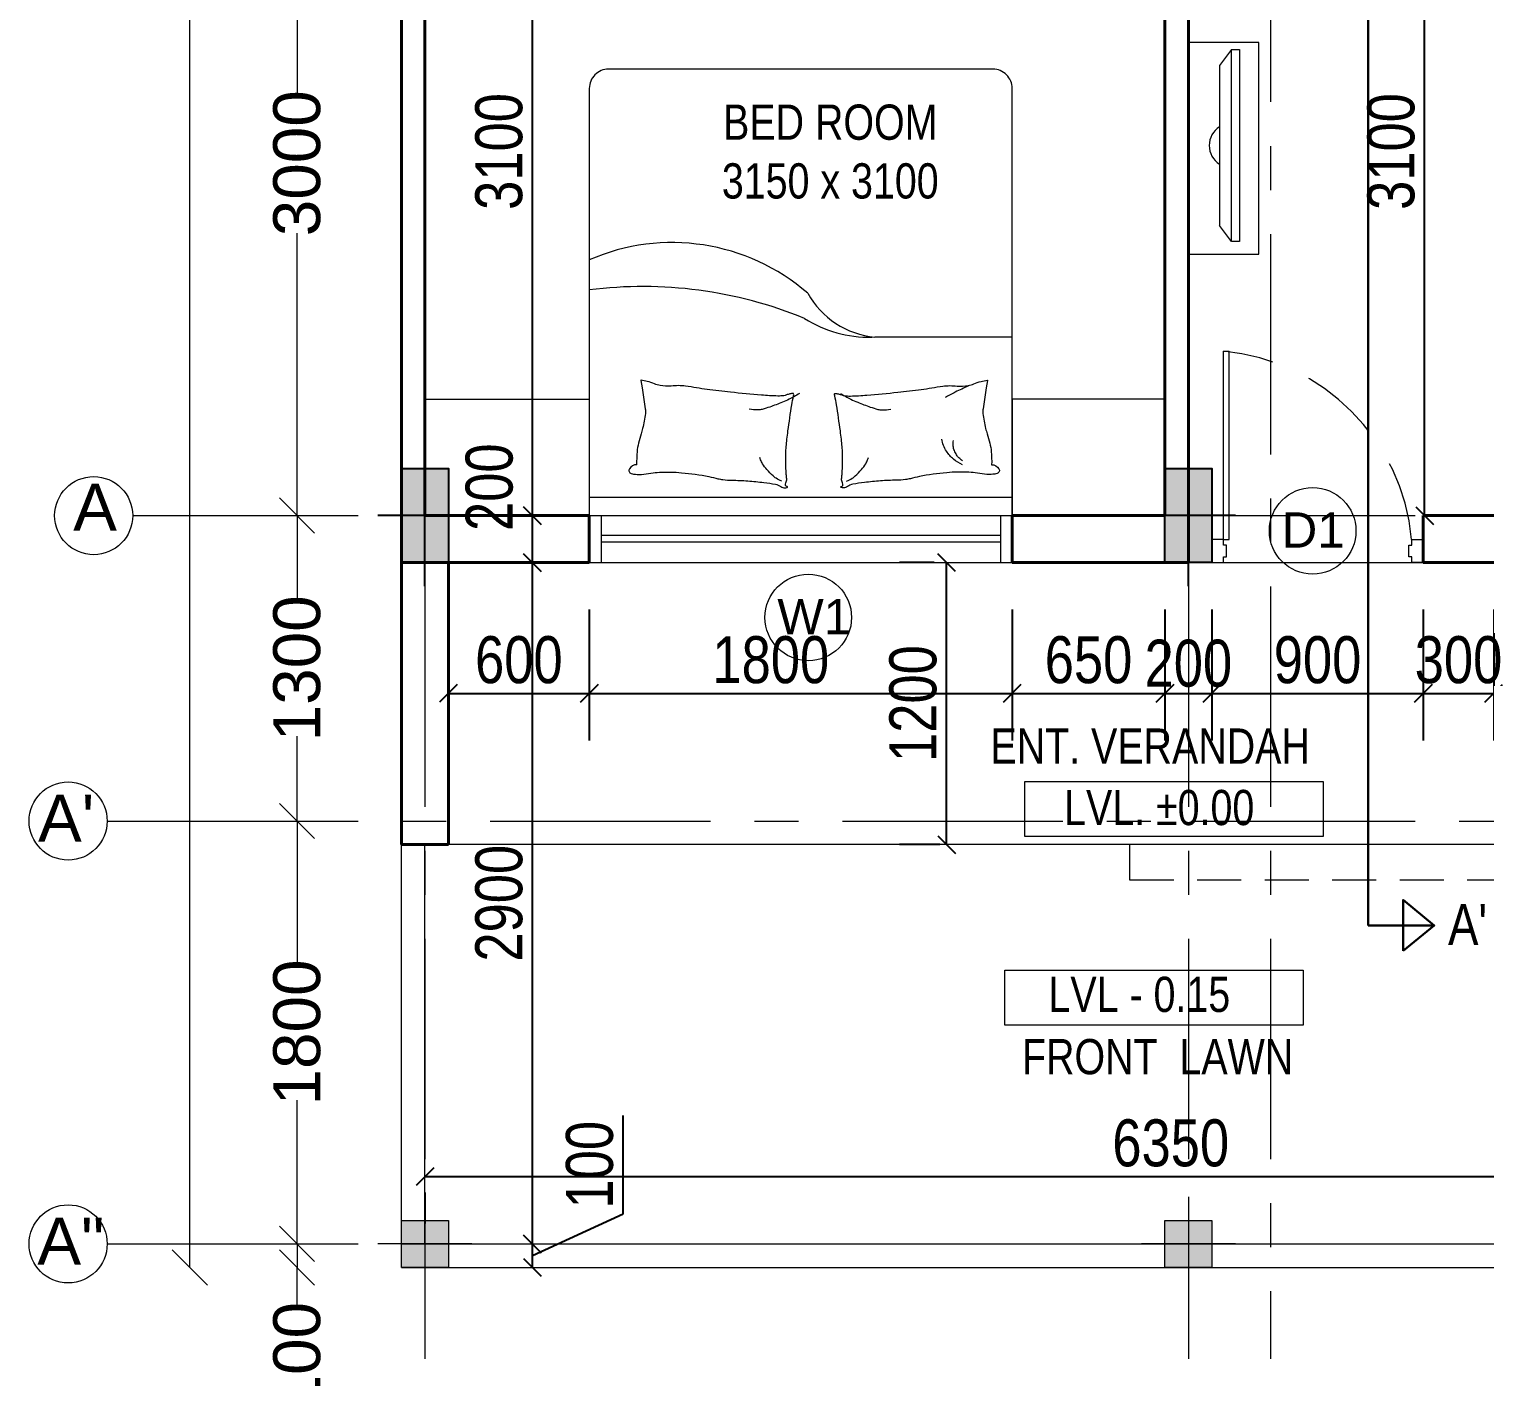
# Model space of a CAD drawing. Header units: metres. Extents: x 1689 to 2066, y 219 to 408.
# Drawn here: x 1901.07 to 1907.27, y 331.03 to 336.77 of the extents above; entities that cross this region are included whole.
import ezdxf
from ezdxf.enums import TextEntityAlignment as Align

# ---------------------------------------------------------------- set-up
doc = ezdxf.new("R2010")
doc.units = ezdxf.units.M
doc.header["$LTSCALE"] = 1.5
for name, pattern in [('00_toilet$0$8th floor plan$0$HIDDEN', [0.375, 0.25, -0.125]), ('CENTER', [2, 1.25, -0.25, 0.25, -0.25]), ('DASHED2', [0.375, 0.25, -0.125]), ('HIDDEN', [0.375, 0.25, -0.125])]:
    doc.linetypes.add(name, pattern=pattern)
for name, color, linetype, lineweight in [('A- DOOR WINDOW TAGS', 7, 'Continuous', 5), ('A-DOOR', 13, 'Continuous', 13), ('A-ELE 02', 252, 'Continuous', 9), ('A-FURNITURE', 252, 'Continuous', 5), ('A-GRID', 252, 'CENTER', 5), ('A-STAIR', 161, 'Continuous', 13), ('A-SYMBOL', 252, 'Continuous', 5), ('A-WALL', 1, 'Continuous', 40), ('A-WINDOW', 143, 'Continuous', 13), ('A-Working Dimension', 42, 'Continuous', 5), ('COLUMN - STR', 6, 'Continuous', 15), ('GRID - BEAM - STR', 250, 'CENTER', 18)]:
    doc.layers.add(name, color=color, linetype=linetype, lineweight=lineweight)
for name, color, linetype in [('A-COLUMN', 7, 'Continuous'), ('A-Text', 7, 'Continuous'), ('COLUMN', 70, 'Continuous')]:
    doc.layers.add(name, color=color, linetype=linetype)
doc.styles.add('DIM', font='arial.ttf', dxfattribs={"width": 0.8, "height": 0.2})
doc.styles.add('PRADEEP - STR', font='swissel.ttf')
doc.styles.add('Roman', font='romans.shx', dxfattribs={"bigfont": 'bigfont.shx'})
doc.styles.get("Standard").update_dxf_attribs({"font": 'arial.ttf', "height": 0.2})
doc.dimstyles.new('W-DIM', dxfattribs={"dimtxt": 0.125, "dimasz": 0.075, "dimexe": 0.2, "dimexo": 0.2, "dimgap": 0.04, "dimtad": 1, "dimdec": 0, "dimlfac": 1000, "dimzin": 0, "dimdsep": 46, "dimtxsty": 'DIM', "dimblk": 'OBLIQUE', "dimcen": 0.09, "dimclrt": 7, "dimadec": 0, "dimazin": 0, "dimtfac": 1, "dimtdec": 0, "dimtofl": 0, "dimtmove": 0, "dimatfit": 3, "dimldrblk": 'OPEN90', "dimfxl": 0.1, "dimtolj": 1, "dimtzin": 0, "dimarcsym": 0})
doc.dimstyles.new('Working Dim', dxfattribs={"dimtxt": 0.125, "dimasz": 0.15, "dimexe": 0.09, "dimexo": 0.0625, "dimgap": 0, "dimtad": 0, "dimdec": 0, "dimlfac": 1000, "dimzin": 0, "dimdsep": 46, "dimtxsty": 'Standard', "dimblk": 'OBLIQUE', "dimcen": 0.09, "dimse1": 1, "dimse2": 1, "dimclrd": 256, "dimclre": 256, "dimadec": 0, "dimazin": 0, "dimtfac": 1, "dimtdec": 0, "dimtofl": 0, "dimtmove": 1, "dimatfit": 3, "dimldrblk": 'OBLIQUE', "dimfxl": 1, "dimtolj": 1, "dimtzin": 0, "dimlwd": -1, "dimlwe": -1, "dimarcsym": 0})
pattern_1 = [(0, (0, 0), (0, 6.985), [5.08, -1.905]), (90, (0, 0), (-6.985, 4e-16), [5.08, -1.905])]

# ---------------------------------------------------------------- blocks, each defined once
blk = doc.blocks.new('W_1800')
at = {"layer": 'A-WINDOW', "linetype": 'ByBlock'}
for p, q in [((-0.9, 0.17), (-0.9, -0.03)), ((0.9, 0.17), (-0.9, 0.17)), ((-0.85, 0.17), (-0.85, -0.03)), ((0.85, 0.1698), (0.85, -0.03)), ((0.9, 0.17), (0.9, -0.03)), ((-0.85, 0.0848), (0.85, 0.0848)), ((-0.85, 0.0569), (0.85, 0.0569)), ((0.9, -0.03), (-0.9, -0.03))]:
    blk.add_line(p, q, dxfattribs=at)
blk = doc.blocks.new('DOOR 1000 MM')
at = {"layer": 'A-DOOR'}
for p, q in [((0, 0.2714), (-0.0001, -0.6189)), ((0.0275, 0.2714), (0, 0.2714)), ((0.0275, 0.2714), (0.0273, -0.6189)), ((0.0273, -0.6189), (-0.0001, -0.6189))]:
    blk.add_line(p, q, dxfattribs=at)
for points in [[(-0.8628, 0.2989), (-0.8628, 0.2715), (-0.9177, 0.2715), (-0.9177, 0.3812), (-0.8628, 0.3812), (-0.8628, 0.3538), (-0.8491, 0.3538), (-0.8491, 0.2989)], [(0.0275, 0.2988), (0.0275, 0.2714), (0.0823, 0.2714), (0.0823, 0.3811), (0.0275, 0.3811), (0.0275, 0.3537), (0.0138, 0.3537), (0.0138, 0.2988)]]:
    blk.add_lwpolyline(points, close=True, dxfattribs=at)
at = {"layer": 'A-DOOR', "color": 150, "linetype": 'HIDDEN'}
blk.add_arc((0.1189, 0.3628), 0.9859, 185.31162, 264.67293, dxfattribs=at)
blk = doc.blocks.new('terey')
h = blk.add_hatch()
h.set_pattern_fill('ANGLE')
h.set_pattern_definition(pattern_1)
h.paths.add_polyline_path([(1491.3427, 474.5722), (1491.5427, 474.5722), (1491.5427, 474.9722), (1491.3427, 474.9722)])
h = blk.add_hatch(color=7)
h.dxf.hatch_style = 1
h.paths.add_polyline_path([(1491.5427, 474.9722), (1491.3427, 474.9722), (1491.3427, 474.5722), (1491.5427, 474.5722)])
at = {"layer": 'A-FURNITURE'}
h = blk.add_hatch(dxfattribs=at)
h.set_pattern_fill('ANGLE')
h.set_pattern_definition(pattern_1)
h.paths.add_polyline_path([(1491.5427, 474.9722), (1491.3427, 474.9722), (1491.3427, 474.5722), (1491.5427, 474.5722)])
at = {"layer": 'A-FURNITURE', "color": 7}
blk.add_lwpolyline([(1491.3427, 474.9722), (1491.5427, 474.9722), (1491.5427, 474.5722), (1491.3427, 474.5722), (1491.3427, 474.9722)], dxfattribs=at)
blk = doc.blocks.new('_Oblique')
at = {"color": 0, "linetype": 'ByBlock', "lineweight": -2}
blk.add_line((-0.5, -0.5), (0.5, 0.5), dxfattribs=at)
blk = doc.blocks.new('*D251')
at = {"layer": 'A-Working Dimension', "transparency": 16777216}
for p, q in [((1901.7571, 346.7467), (1901.7571, 339.4883)), ((1901.7571, 331.4967), (1901.7571, 338.7552))]:
    blk.add_line(p, q, dxfattribs=at)
at = {"layer": 'Defpoints', "color": 0, "linetype": 'Continuous', "transparency": 16777216}
for p in [(1902.0132, 346.7467), (1901.7571, 331.4967), (1902.6575, 331.4967)]:
    blk.add_point(p, dxfattribs=at)
at = {"layer": 'A-Working Dimension', "linetype": 'Continuous', "transparency": 16777216, "xscale": 0.15, "yscale": 0.15, "zscale": 0.15}
for p, rotation in [((1901.7571, 346.7467), 90), ((1901.7571, 331.4967), 270)]:
    blk.add_blockref('_Oblique', p, dxfattribs=dict(at, rotation=rotation))
at = {"layer": 'A-Working Dimension', "color": 0, "linetype": 'Continuous', "transparency": 16777216, "insert": (1901.7571, 339.1217), "char_height": 0.2, "attachment_point": 5, "rotation": 90}
blk.add_mtext('\\A1;15250', dxfattribs=at)
blk = doc.blocks.new('*D254')
at = {"layer": 'A-Working Dimension', "transparency": 16777216}
for p, q in [((1902.2132, 337.6967), (1902.2132, 336.495)), ((1902.2132, 334.6969), (1902.2132, 335.8986))]:
    blk.add_line(p, q, dxfattribs=at)
at = {"layer": 'Defpoints', "color": 0, "linetype": 'Continuous', "transparency": 16777216}
for p in [(1902.2132, 337.6967), (1902.6575, 337.6967), (1902.5901, 334.6969)]:
    blk.add_point(p, dxfattribs=at)
at = {"layer": 'A-Working Dimension', "linetype": 'Continuous', "transparency": 16777216, "xscale": 0.15, "yscale": 0.15, "zscale": 0.15}
for p, rotation in [((1902.2132, 337.6967), 90), ((1902.2132, 334.6969), 270)]:
    blk.add_blockref('_Oblique', p, dxfattribs=dict(at, rotation=rotation))
at = {"layer": 'A-Working Dimension', "color": 0, "linetype": 'Continuous', "transparency": 16777216, "insert": (1902.2132, 336.1968), "char_height": 0.2, "attachment_point": 5, "rotation": 90}
blk.add_mtext('\\A1;3000', dxfattribs=at)
blk = doc.blocks.new('*D255')
at = {"layer": 'A-Working Dimension', "transparency": 16777216}
for p, q in [((1902.2132, 334.6969), (1902.2132, 334.3357)), ((1902.2132, 333.3967), (1902.2132, 333.7579))]:
    blk.add_line(p, q, dxfattribs=at)
at = {"layer": 'Defpoints', "color": 0, "linetype": 'Continuous', "transparency": 16777216}
for p in [(1902.2132, 334.6969, 0), (1902.2132, 333.3967), (1902.2132, 333.3967)]:
    blk.add_point(p, dxfattribs=at)
at = {"layer": 'A-Working Dimension', "linetype": 'Continuous', "transparency": 16777216, "xscale": 0.15, "yscale": 0.15, "zscale": 0.15}
for p, rotation in [((1902.2132, 334.6969), 90), ((1902.2132, 333.3967), 270)]:
    blk.add_blockref('_Oblique', p, dxfattribs=dict(at, rotation=rotation))
at = {"layer": 'A-Working Dimension', "color": 0, "linetype": 'Continuous', "transparency": 16777216, "insert": (1902.2132, 334.0468), "char_height": 0.2, "attachment_point": 5, "rotation": 90}
blk.add_mtext('\\A1;1300', dxfattribs=at)
blk = doc.blocks.new('*D256')
at = {"layer": 'A-Working Dimension', "transparency": 16777216}
for p, q in [((1902.2132, 333.3967), (1902.2132, 332.7856)), ((1902.2132, 331.5967), (1902.2132, 332.2079))]:
    blk.add_line(p, q, dxfattribs=at)
at = {"layer": 'Defpoints', "color": 0, "linetype": 'Continuous', "transparency": 16777216}
for p in [(1902.2132, 333.3967), (1902.2132, 331.5967), (1902.3632, 331.5967)]:
    blk.add_point(p, dxfattribs=at)
at = {"layer": 'A-Working Dimension', "linetype": 'Continuous', "transparency": 16777216, "xscale": 0.15, "yscale": 0.15, "zscale": 0.15}
for p, rotation in [((1902.2132, 333.3967), 90), ((1902.2132, 331.5967), 270)]:
    blk.add_blockref('_Oblique', p, dxfattribs=dict(at, rotation=rotation))
at = {"layer": 'A-Working Dimension', "color": 0, "linetype": 'Continuous', "transparency": 16777216, "insert": (1902.2132, 332.4967), "char_height": 0.2, "attachment_point": 5, "rotation": 90}
blk.add_mtext('\\A1;1800', dxfattribs=at)
blk = doc.blocks.new('*D226')
at = {"layer": 'A-Working Dimension', "transparency": 16777216}
for p in [(1902.2132, 331.5967), (1902.2132, 331.3277)]:
    blk.add_line(p, (1902.2132, 331.4967), dxfattribs=at)
at = {"layer": 'Defpoints', "color": 0, "linetype": 'Continuous', "transparency": 16777216}
for p in [(1902.2132, 331.5967), (1902.2132, 331.4967), (1902.2132, 331.4967)]:
    blk.add_point(p, dxfattribs=at)
at = {"layer": 'A-Working Dimension', "linetype": 'Continuous', "transparency": 16777216, "xscale": 0.15, "yscale": 0.15, "zscale": 0.15}
for p, rotation in [((1902.2132, 331.5967), 90), ((1902.2132, 331.4967), 270)]:
    blk.add_blockref('_Oblique', p, dxfattribs=dict(at, rotation=rotation))
at = {"layer": 'A-Working Dimension', "color": 0, "linetype": 'Continuous', "transparency": 16777216, "insert": (1902.2132, 331.1166), "char_height": 0.2, "attachment_point": 5, "rotation": 90}
blk.add_mtext('\\A1;100', dxfattribs=at)
blk = doc.blocks.new('*D227')
at = {"layer": 'A-Working Dimension', "color": 0, "lineweight": -2, "transparency": 16777216}
for p, q in [((1904.9251, 334.4967), (1904.7781, 334.4967)), ((1904.9781, 333.2967), (1904.9781, 334.4967)), ((1904.9501, 333.2967), (1904.7781, 333.2967))]:
    blk.add_line(p, q, dxfattribs=at)
at = {"layer": 'Defpoints', "color": 0, "transparency": 16777216}
for p in [(1904.9781, 334.4967), (1905.1251, 334.4967), (1905.1501, 333.2967)]:
    blk.add_point(p, dxfattribs=at)
at = {"layer": 'A-Working Dimension', "color": 0, "lineweight": -2, "transparency": 16777216, "xscale": 0.075, "yscale": 0.075, "zscale": 0.075}
for p, rotation in [((1904.9781, 334.4967), 90), ((1904.9781, 333.2967), 270)]:
    blk.add_blockref('_Oblique', p, dxfattribs=dict(at, rotation=rotation))
at = {"layer": 'A-Working Dimension', "transparency": 16777216, "insert": (1904.836, 333.8967), "char_height": 0.2, "attachment_point": 5, "rotation": 90, "style": 'DIM'}
blk.add_mtext('\\A1;1200', dxfattribs=at)
blk = doc.blocks.new('_Open90')
at = {"color": 0, "linetype": 'ByBlock', "lineweight": -2}
for p, q in [((0, 0), (-1, 0)), ((-0.5, 0.5), (0, 0)), ((0, 0), (-0.5, -0.5))]:
    blk.add_line(p, q, dxfattribs=at)
blk = doc.blocks.new('*D410')
at = {"layer": 'A-Working Dimension', "color": 0, "lineweight": -2, "transparency": 16777216}
for p, q in [((1902.8575, 334.2967), (1902.8575, 333.7401)), ((1903.4574, 334.2968), (1903.4574, 333.7401)), ((1902.8575, 333.9401), (1903.4574, 333.9401))]:
    blk.add_line(p, q, dxfattribs=at)
at = {"layer": 'Defpoints', "color": 0, "transparency": 16777216}
for p in [(1902.8575, 334.4967), (1903.4574, 334.4968), (1903.4574, 333.9401)]:
    blk.add_point(p, dxfattribs=at)
at = {"layer": 'A-Working Dimension', "color": 0, "lineweight": -2, "transparency": 16777216, "xscale": 0.075, "yscale": 0.075, "zscale": 0.075, "rotation": 180}
blk.add_blockref('_Oblique', (1902.8575, 333.9401), dxfattribs=at)
at = {"layer": 'A-Working Dimension', "color": 0, "lineweight": -2, "transparency": 16777216, "xscale": 0.075, "yscale": 0.075, "zscale": 0.075}
blk.add_blockref('_Oblique', (1903.4574, 333.9401), dxfattribs=at)
at = {"layer": 'A-Working Dimension', "transparency": 16777216, "insert": (1903.1575, 334.0822), "char_height": 0.2, "attachment_point": 5, "style": 'DIM'}
blk.add_mtext('\\A1;600', dxfattribs=at)
blk = doc.blocks.new('*D248')
at = {"layer": 'A-Working Dimension', "color": 0, "lineweight": -2, "transparency": 16777216}
for p, q in [((1903.4574, 334.2968), (1903.4574, 333.7401)), ((1905.2575, 334.2968), (1905.2575, 333.7401)), ((1903.4574, 333.9401), (1905.2575, 333.9401))]:
    blk.add_line(p, q, dxfattribs=at)
at = {"layer": 'Defpoints', "color": 0, "transparency": 16777216}
for p in [(1903.4574, 334.4968), (1905.2575, 334.4968), (1905.2575, 333.9401)]:
    blk.add_point(p, dxfattribs=at)
at = {"layer": 'A-Working Dimension', "color": 0, "lineweight": -2, "transparency": 16777216, "xscale": 0.075, "yscale": 0.075, "zscale": 0.075, "rotation": 180}
blk.add_blockref('_Oblique', (1903.4574, 333.9401), dxfattribs=at)
at = {"layer": 'A-Working Dimension', "color": 0, "lineweight": -2, "transparency": 16777216, "xscale": 0.075, "yscale": 0.075, "zscale": 0.075}
blk.add_blockref('_Oblique', (1905.2575, 333.9401), dxfattribs=at)
at = {"layer": 'A-Working Dimension', "transparency": 16777216, "insert": (1904.2301, 334.0822), "char_height": 0.2, "attachment_point": 5, "style": 'DIM'}
blk.add_mtext('\\A1;1800', dxfattribs=at)
blk = doc.blocks.new('*D249')
at = {"layer": 'A-Working Dimension', "color": 0, "lineweight": -2, "transparency": 16777216}
for p, q in [((1905.2575, 334.2968), (1905.2575, 333.74)), ((1905.9075, 334.2969), (1905.9075, 333.74)), ((1905.2575, 333.94), (1905.9075, 333.94))]:
    blk.add_line(p, q, dxfattribs=at)
at = {"layer": 'Defpoints', "color": 0, "transparency": 16777216}
for p in [(1905.2575, 334.4968), (1905.9075, 334.4969), (1905.9075, 333.94)]:
    blk.add_point(p, dxfattribs=at)
at = {"layer": 'A-Working Dimension', "color": 0, "lineweight": -2, "transparency": 16777216, "xscale": 0.075, "yscale": 0.075, "zscale": 0.075, "rotation": 180}
blk.add_blockref('_Oblique', (1905.2575, 333.94), dxfattribs=at)
at = {"layer": 'A-Working Dimension', "color": 0, "lineweight": -2, "transparency": 16777216, "xscale": 0.075, "yscale": 0.075, "zscale": 0.075}
blk.add_blockref('_Oblique', (1905.9075, 333.94), dxfattribs=at)
at = {"layer": 'A-Working Dimension', "transparency": 16777216, "insert": (1905.5825, 334.0821), "char_height": 0.2, "attachment_point": 5, "style": 'DIM'}
blk.add_mtext('\\A1;650', dxfattribs=at)
blk = doc.blocks.new('*D411')
at = {"layer": 'A-Working Dimension', "color": 0, "lineweight": -2, "transparency": 16777216}
for p, q in [((1906.1075, 334.2967), (1906.1075, 333.74)), ((1907.0075, 334.2966), (1907.0075, 333.74)), ((1906.1075, 333.94), (1907.0075, 333.94))]:
    blk.add_line(p, q, dxfattribs=at)
at = {"layer": 'Defpoints', "color": 0, "transparency": 16777216}
for p in [(1906.1075, 334.4967), (1907.0075, 334.4966), (1907.0075, 333.94)]:
    blk.add_point(p, dxfattribs=at)
at = {"layer": 'A-Working Dimension', "color": 0, "lineweight": -2, "transparency": 16777216, "xscale": 0.075, "yscale": 0.075, "zscale": 0.075, "rotation": 180}
blk.add_blockref('_Oblique', (1906.1075, 333.94), dxfattribs=at)
at = {"layer": 'A-Working Dimension', "color": 0, "lineweight": -2, "transparency": 16777216, "xscale": 0.075, "yscale": 0.075, "zscale": 0.075}
blk.add_blockref('_Oblique', (1907.0075, 333.94), dxfattribs=at)
at = {"layer": 'A-Working Dimension', "transparency": 16777216, "insert": (1906.5575, 334.0821), "char_height": 0.2, "attachment_point": 5, "style": 'DIM'}
blk.add_mtext('\\A1;900', dxfattribs=at)
blk = doc.blocks.new('*D412')
at = {"layer": 'A-Working Dimension', "color": 0, "lineweight": -2, "transparency": 16777216}
for p, q in [((1907.0075, 334.2966), (1907.0075, 333.74)), ((1907.3074, 334.2967), (1907.3074, 333.74)), ((1907.0075, 333.94), (1907.3074, 333.94))]:
    blk.add_line(p, q, dxfattribs=at)
at = {"layer": 'Defpoints', "color": 0, "transparency": 16777216}
for p in [(1907.0075, 334.4966), (1907.3074, 334.4967), (1907.3074, 333.94)]:
    blk.add_point(p, dxfattribs=at)
at = {"layer": 'A-Working Dimension', "color": 0, "lineweight": -2, "transparency": 16777216, "xscale": 0.075, "yscale": 0.075, "zscale": 0.075, "rotation": 180}
blk.add_blockref('_Oblique', (1907.0075, 333.94), dxfattribs=at)
at = {"layer": 'A-Working Dimension', "color": 0, "lineweight": -2, "transparency": 16777216, "xscale": 0.075, "yscale": 0.075, "zscale": 0.075}
blk.add_blockref('_Oblique', (1907.3074, 333.94), dxfattribs=at)
at = {"layer": 'A-Working Dimension', "transparency": 16777216, "insert": (1907.1575, 334.0822), "char_height": 0.2, "attachment_point": 5, "style": 'DIM'}
blk.add_mtext('\\A1;300', dxfattribs=at)
blk = doc.blocks.new('*D416')
at = {"layer": 'A-Working Dimension', "color": 0, "linetype": 'Continuous', "lineweight": -2, "transparency": 16777216}
for p, q in [((1903.6014, 331.7249), (1903.6014, 332.1428)), ((1903.2155, 331.5467), (1903.6014, 331.7249)), ((1903.2155, 331.4967), (1903.2155, 331.5967))]:
    blk.add_line(p, q, dxfattribs=at)
at = {"layer": 'Defpoints', "color": 0, "linetype": 'Continuous', "transparency": 16777216}
for p in [(1903.2155, 331.5967), (1903.2155, 331.5967), (1903.2155, 331.4967)]:
    blk.add_point(p, dxfattribs=at)
at = {"layer": 'A-Working Dimension', "color": 0, "linetype": 'Continuous', "lineweight": -2, "transparency": 16777216, "xscale": 0.075, "yscale": 0.075, "zscale": 0.075}
for p, rotation in [((1903.2155, 331.5967), 90), ((1903.2155, 331.4967), 270)]:
    blk.add_blockref('_Oblique', p, dxfattribs=dict(at, rotation=rotation))
at = {"layer": 'A-Working Dimension', "linetype": 'Continuous', "transparency": 16777216, "insert": (1903.4593, 331.9338), "char_height": 0.2, "attachment_point": 5, "rotation": 90, "style": 'DIM'}
blk.add_mtext('\\A1;100', dxfattribs=at)
blk = doc.blocks.new('*D417')
at = {"layer": 'A-Working Dimension', "color": 0, "linetype": 'Continuous', "lineweight": -2, "transparency": 16777216}
for p, q in [((1903.0952, 334.4968), (1903.0155, 334.4968)), ((1903.2155, 331.5967), (1903.2155, 334.4968))]:
    blk.add_line(p, q, dxfattribs=at)
at = {"layer": 'Defpoints', "color": 0, "linetype": 'Continuous', "transparency": 16777216}
for p in [(1903.2155, 334.4968), (1903.2952, 334.4968), (1903.2155, 331.5967)]:
    blk.add_point(p, dxfattribs=at)
at = {"layer": 'A-Working Dimension', "color": 0, "linetype": 'Continuous', "lineweight": -2, "transparency": 16777216, "xscale": 0.075, "yscale": 0.075, "zscale": 0.075}
for p, rotation in [((1903.2155, 334.4968), 90), ((1903.2155, 331.5967), 270)]:
    blk.add_blockref('_Oblique', p, dxfattribs=dict(at, rotation=rotation))
at = {"layer": 'A-Working Dimension', "linetype": 'Continuous', "transparency": 16777216, "insert": (1903.0734, 333.0468), "char_height": 0.2, "attachment_point": 5, "rotation": 90, "style": 'DIM'}
blk.add_mtext('\\A1;2900', dxfattribs=at)
blk = doc.blocks.new('*D269')
at = {"layer": 'A-Working Dimension', "color": 0, "linetype": 'Continuous', "lineweight": -2, "transparency": 16777216}
for p, q in [((1903.2155, 334.4967, 0), (1903.2155, 334.6967, 0)), ((1903.4076, 334.6967, 0), (1903.4155, 334.6967, 0))]:
    blk.add_line(p, q, dxfattribs=at)
at = {"layer": 'Defpoints', "color": 0, "linetype": 'Continuous', "transparency": 16777216}
for p in [(1903.2076, 334.6967), (1903.2155, 334.6967, 0), (1903.2155, 334.4967)]:
    blk.add_point(p, dxfattribs=at)
at = {"layer": 'A-Working Dimension', "color": 0, "linetype": 'Continuous', "lineweight": -2, "transparency": 16777216, "xscale": 0.075, "yscale": 0.075, "zscale": 0.075}
for p, rotation in [((1903.2155, 334.6967, 0), 90), ((1903.2155, 334.4967, 0), 270)]:
    blk.add_blockref('_Oblique', p, dxfattribs=dict(at, rotation=rotation))
at = {"layer": 'A-Working Dimension', "linetype": 'Continuous', "transparency": 16777216, "insert": (1903.0322, 334.8177, 0), "char_height": 0.2, "attachment_point": 5, "rotation": 90, "style": 'DIM'}
blk.add_mtext('\\A1;200', dxfattribs=at)
blk = doc.blocks.new('*D418')
at = {"layer": 'A-Working Dimension', "color": 0, "linetype": 'Continuous', "lineweight": -2, "transparency": 16777216}
for p, q in [((1903.2155, 334.6968), (1903.2155, 337.7967)), ((1903.088, 334.6968), (1903.0155, 334.6968))]:
    blk.add_line(p, q, dxfattribs=at)
at = {"layer": 'Defpoints', "color": 0, "linetype": 'Continuous', "transparency": 16777216}
for p in [(1903.2155, 337.7967), (1903.2155, 337.7967), (1903.288, 334.6968)]:
    blk.add_point(p, dxfattribs=at)
at = {"layer": 'A-Working Dimension', "color": 0, "linetype": 'Continuous', "lineweight": -2, "transparency": 16777216, "xscale": 0.075, "yscale": 0.075, "zscale": 0.075}
for p, rotation in [((1903.2155, 337.7967), 90), ((1903.2155, 334.6968), 270)]:
    blk.add_blockref('_Oblique', p, dxfattribs=dict(at, rotation=rotation))
at = {"layer": 'A-Working Dimension', "linetype": 'Continuous', "transparency": 16777216, "insert": (1903.0733, 336.2468), "char_height": 0.2, "attachment_point": 5, "rotation": 90, "style": 'DIM'}
blk.add_mtext('\\A1;3100', dxfattribs=at)
blk = doc.blocks.new('*D271')
at = {"layer": 'A-Working Dimension', "color": 0, "lineweight": -2, "transparency": 16777216}
for p, q in [((1902.7575, 331.8832), (1909.1075, 331.8832)), ((1902.7575, 331.8148), (1902.7575, 331.6832))]:
    blk.add_line(p, q, dxfattribs=at)
at = {"layer": 'Defpoints', "color": 0, "transparency": 16777216}
for p in [(1902.7575, 332.0148), (1909.1075, 331.8832), (1909.1075, 331.8832)]:
    blk.add_point(p, dxfattribs=at)
at = {"layer": 'A-Working Dimension', "color": 0, "lineweight": -2, "transparency": 16777216, "xscale": 0.075, "yscale": 0.075, "zscale": 0.075, "rotation": 180}
blk.add_blockref('_Oblique', (1902.7575, 331.8832), dxfattribs=at)
at = {"layer": 'A-Working Dimension', "color": 0, "lineweight": -2, "transparency": 16777216, "xscale": 0.075, "yscale": 0.075, "zscale": 0.075}
blk.add_blockref('_Oblique', (1909.1075, 331.8832), dxfattribs=at)
at = {"layer": 'A-Working Dimension', "transparency": 16777216, "insert": (1905.9325, 332.0254), "char_height": 0.2, "attachment_point": 5, "style": 'DIM'}
blk.add_mtext('\\A1;6350', dxfattribs=at)
blk = doc.blocks.new('*D427')
at = {"layer": 'A-Working Dimension', "color": 0, "lineweight": -2, "transparency": 16777216}
for p, q in [((1906.9575, 337.7967), (1906.8132, 337.7967)), ((1907.0132, 334.6967), (1907.0132, 337.7967))]:
    blk.add_line(p, q, dxfattribs=at)
at = {"layer": 'Defpoints', "color": 0, "transparency": 16777216}
for p in [(1907.0132, 337.7967), (1907.1575, 337.7967), (1907.0132, 334.6967)]:
    blk.add_point(p, dxfattribs=at)
at = {"layer": 'A-Working Dimension', "color": 0, "lineweight": -2, "transparency": 16777216, "xscale": 0.075, "yscale": 0.075, "zscale": 0.075}
for p, rotation in [((1907.0132, 337.7967), 90), ((1907.0132, 334.6967), 270)]:
    blk.add_blockref('_Oblique', p, dxfattribs=dict(at, rotation=rotation))
at = {"layer": 'A-Working Dimension', "transparency": 16777216, "insert": (1906.871, 336.2467), "char_height": 0.2, "attachment_point": 5, "rotation": 90, "style": 'DIM'}
blk.add_mtext('\\A1;3100', dxfattribs=at)
blk = doc.blocks.new('W1')
at = {"layer": 'A- DOOR WINDOW TAGS', "lineweight": 5}
blk.add_circle((1698.396, 432.8218), 0.1843, dxfattribs=at)
at = {"layer": 'A- DOOR WINDOW TAGS', "insert": (1698.2642, 432.9005), "char_height": 0.15, "attachment_point": 1, "style": 'Roman'}
blk.add_mtext_dynamic_manual_height_columns('{\\fArial|b0|i0|c0|p34;W1}', width=0.246397, gutter_width=0.325, heights=[0], dxfattribs=at)
blk = doc.blocks.new('D1')
at = {"layer": 'A- DOOR WINDOW TAGS', "lineweight": 5}
blk.add_circle((1700.4373, 432.369), 0.1843, dxfattribs=at)
at = {"layer": 'A- DOOR WINDOW TAGS', "insert": (1700.3055, 432.4478), "char_height": 0.15, "attachment_point": 1, "style": 'Roman'}
blk.add_mtext_dynamic_manual_height_columns('{\\fArial|b0|i0|c0|p34;D1}', width=0.246397, gutter_width=0.325, heights=[0], dxfattribs=at)
blk = doc.blocks.new('*D282')
at = {"layer": 'A-Working Dimension', "color": 0, "lineweight": -2, "transparency": 16777216}
for p, q in [((1905.9075, 334.2968), (1905.9075, 333.74)), ((1906.1075, 334.2967), (1906.1075, 333.74)), ((1905.9075, 333.94), (1906.1075, 333.94))]:
    blk.add_line(p, q, dxfattribs=at)
at = {"layer": 'Defpoints', "color": 0, "transparency": 16777216}
for p in [(1905.9075, 334.4968), (1906.1075, 334.4967), (1906.1075, 333.94)]:
    blk.add_point(p, dxfattribs=at)
at = {"layer": 'A-Working Dimension', "color": 0, "lineweight": -2, "transparency": 16777216, "xscale": 0.075, "yscale": 0.075, "zscale": 0.075, "rotation": 180}
blk.add_blockref('_Oblique', (1905.9075, 333.94), dxfattribs=at)
at = {"layer": 'A-Working Dimension', "color": 0, "lineweight": -2, "transparency": 16777216, "xscale": 0.075, "yscale": 0.075, "zscale": 0.075}
blk.add_blockref('_Oblique', (1906.1075, 333.94), dxfattribs=at)
at = {"layer": 'A-Working Dimension', "transparency": 16777216, "insert": (1906.0075, 334.0673), "char_height": 0.2, "attachment_point": 5, "style": 'DIM'}
blk.add_mtext('\\A1;200', dxfattribs=at)
blk = doc.blocks.new('GRID NOS')
at = {"layer": 'GRID - BEAM - STR', "color": 3, "linetype": 'Continuous', "lineweight": 15}
blk.add_line((0, -0.205), (0, 0.17), dxfattribs=at)
blk.add_circle((0, -0.682), 0.477, dxfattribs=at)
blk = doc.blocks.new('0.2X0.4')
at = {"layer": 'COLUMN'}
h = blk.add_hatch(dxfattribs=at)
h.set_pattern_fill('ANGLE', color=256)
h.set_pattern_definition([(0, (-1673.224, -421.962), (0, 6.985), [5.08, -1.905]), (90, (-1673.224, -421.962), (-6.985, 4e-16), [5.08, -1.905])])
h.paths.add_polyline_path([(-0.1, 0.2), (0.1, 0.2), (0.1, -0.2), (-0.1, -0.2)])
h = blk.add_hatch(color=256, dxfattribs=at)
h.dxf.hatch_style = 1
h.paths.add_polyline_path([(-0.1, 0.2), (0.1, 0.2), (0.1, -0.2), (-0.1, -0.2)])
for p, q in [((0, -0.3), (0, 0.3)), ((0.2, 0), (-0.2, 0))]:
    blk.add_line(p, q, dxfattribs=at)
blk.add_lwpolyline([(-0.1, 0.2), (0.1, 0.2), (0.1, -0.2), (-0.1, -0.2)], close=True, dxfattribs=at)
blk = doc.blocks.new('.2  .2')
at = {"layer": 'COLUMN - STR'}
h = blk.add_hatch(dxfattribs=at)
h.set_pattern_fill('ANGLE', color=256)
h.set_pattern_definition([(0, (-1706.595, -414.999), (0, 6.985), [5.08, -1.905]), (90, (-1706.595, -414.999), (-6.985, 4e-16), [5.08, -1.905])])
h.paths.add_polyline_path([(-0.1, 0.1), (0.1, 0.1), (0.1, -0.1), (-0.1, -0.1)])
h = blk.add_hatch(color=256, dxfattribs=at)
h.dxf.hatch_style = 1
h.paths.add_polyline_path([(-0.1, 0.1), (0.1, 0.1), (0.1, -0.1), (-0.1, -0.1)])
for p, q in [((0, 0.2), (0, -0.2)), ((0.2, 0), (-0.2, 0))]:
    blk.add_line(p, q, dxfattribs=at)
blk.add_lwpolyline([(-0.1, 0.1), (0.1, 0.1), (0.1, -0.1), (-0.1, -0.1)], close=True, dxfattribs=at)
blk = doc.blocks.new('GRID 01')
at = {"layer": 'A-GRID', "ltscale": 0.5}
for p, q in [((0, 17.1013), (0, 0.3133)), ((3.25, 17.1013), (3.25, 0.3133)), ((3.6, 17.1013), (3.6, 0.3133)), ((-1.2216, 3.9031), (10.2839, 3.9031)), ((-1.2216, 2.6029), (10.4529, 2.6029)), ((-1.2216, 0.8029), (10.2839, 0.8029))]:
    blk.add_line(p, q, dxfattribs=at)
at = {"layer": 'A-COLUMN'}
for name, p in [('0.2X0.4', (0, 3.9031)), ('0.2X0.4', (3.25, 3.9031)), ('.2  .2', (0, 0.8029)), ('.2  .2', (3.25, 0.8029))]:
    blk.add_blockref(name, p, dxfattribs=at)
at = {"layer": 'A-GRID', "color": 1, "linetype": 'Continuous', "lineweight": 15, "xscale": 0.3484444444444442, "yscale": 0.3484444444444442, "zscale": 0.3484444444444442, "rotation": 270}
for p in [(-1.1722, 3.9029), (-1.2809, 2.6029), (-1.2809, 0.8029)]:
    blk.add_blockref('GRID NOS', p, dxfattribs=at)
at = {"layer": 'A-GRID', "color": 4, "linetype": 'Continuous', "lineweight": 15, "style": 'PRADEEP - STR'}
for s, p in [('A', (-1.404, 3.8386)), ("A'", (-1.527, 2.5145)), ('A"', (-1.507, 0.7145))]:
    blk.add_text(s, height=0.2, dxfattribs=at).set_placement(p, align=Align.CENTER)

msp = doc.modelspace()

# ---------------------------------------------------------------- linework, layer by layer
at = {"lineweight": 30}
for p, q in [((1906.77224, 347.16134), (1906.77224, 332.95231)), ((1906.77224, 332.95231), (1907.05394, 332.95231))]:
    msp.add_line(p, q, dxfattribs=at)
at = {"lineweight": 30, "elevation": 0}
msp.add_lwpolyline([(1906.92189, 332.84384), (1907.05394, 332.95231), (1906.92189, 333.06078)], close=True, dxfattribs=at)
at = {"layer": 'A-ELE 02'}
for p, q in [((1902.65748, 331.49674), (1902.65748, 333.29674)), ((1902.75748, 331.59674), (1902.75748, 333.29674)), ((1902.75748, 331.59674), (1909.10748, 331.59674)), ((1902.65748, 331.49674), (1909.20748, 331.49674))]:
    msp.add_line(p, q, dxfattribs=at)
at = {"layer": 'A-ELE 02', "linetype": 'DASHED2', "ltscale": 0.5}
msp.add_line((1905.75748, 333.29674), (1902.85748, 333.29674), dxfattribs=at)
at = {"layer": 'A-FURNITURE', "color": 251}
for p, q in [((1906.19101, 336.68099), (1906.13989, 336.61275, 0.55706)), ((1906.13992, 336.61279, 0.03514), (1906.13989, 335.93181, 0.55706)), ((1906.19101, 335.86356), (1906.13989, 335.93181, 0.55706)), ((1903.45748, 334.77534), (1905.25748, 334.77534))]:
    msp.add_line(p, q, dxfattribs=at)
at = {"layer": 'A-FURNITURE'}
msp.add_line((1905.25748, 335.4563, 0), (1904.67283, 335.4563, 0), dxfattribs=at)
for points in [[(1906.30739, 335.81026), (1906.30739, 336.71026), (1906.00748, 336.71026), (1906.00748, 335.81026)], [(1906.19101, 336.68099), (1906.22507, 336.68099), (1906.22507, 335.86356), (1906.19101, 335.86356)]]:
    msp.add_lwpolyline(points, close=True, dxfattribs=at)
at = {"layer": 'A-FURNITURE', "elevation": 0}
msp.add_lwpolyline([(1905.17566, 336.59726), (1903.5393, 336.59726, 0.4142136), (1903.45748, 336.51544), (1903.45748, 334.69681), (1905.25748, 334.69681), (1905.25748, 336.51544, 0.4142136)], format="xyb", close=True, dxfattribs=at)
at = {"layer": 'A-FURNITURE', "ltscale": 100, "elevation": 0}
for points in [[(1903.65919, 334.91362, 0.2633679), (1903.62821, 334.89651, 0.494818), (1903.63609, 334.87605, 0.0492247), (1903.65443, 334.87261, 0.0368308), (1903.67934, 334.87227, 0.0318927), (1903.71984, 334.8773, -0.035782), (1903.75598, 334.88152, -0.0329413), (1903.85038, 334.87949, -0.0265645), (1903.96627, 334.86312, -0.0179054), (1904.00505, 334.85407, 0.0333975), (1904.02599, 334.84986, 0.0320396), (1904.06488, 334.84723, -0.018442), (1904.13248, 334.8445, -0.0108373), (1904.20021, 334.83778, -0.0146239), (1904.25008, 334.83025, -0.1112494), (1904.27302, 334.82054, 0.1537083), (1904.29033, 334.81485, 0.0764444), (1904.29828, 334.81598, 0.2155123), (1904.30051, 334.81792, 0.5858582), (1904.298, 334.82135, -0.3634893), (1904.29316, 334.8245, -0.1917163), (1904.29415, 334.83658, 0.1296753), (1904.2977, 334.8538, 0.0173502), (1904.2961, 334.87166, -0.0193256), (1904.29473, 334.88771, -0.0188175), (1904.29407, 334.95989, -0.0218281), (1904.29855, 335.02197, -0.0062042), (1904.3031, 335.05728, -0.0019631), (1904.3193, 335.16862, -0.0283408), (1904.32709, 335.20604, 0.1170135), (1904.32736, 335.21542, 0.36606), (1904.32595, 335.21652, 0.0397304), (1904.31146, 335.21483, 0.0483088), (1904.29658, 335.21035, -0.0629807), (1904.28505, 335.20724, -0.0405796), (1904.26025, 335.20585, -0.0143451), (1904.19018, 335.2096, -0.0054844), (1904.05893, 335.22188, -0.0071527), (1903.95857, 335.23383, -0.0087616), (1903.91428, 335.24053, 0.0081531), (1903.86669, 335.2478, 0.06251), (1903.80649, 335.24843, -0.0786693), (1903.75858, 335.25047, -0.0478251), (1903.73561, 335.25745, 0.034494), (1903.70405, 335.26797, 0.0235714), (1903.67781, 335.27344, 0.5102285), (1903.67671, 335.27234), (1903.68182, 335.24022), (1903.69588, 335.1519, -0.0730409), (1903.69613, 335.13122, -0.0233051), (1903.68456, 335.06777, -0.0182989), (1903.67821, 335.04423, 0.0109699), (1903.66704, 335.00513, 0.0422812), (1903.66085, 334.96948, 0.0272005), (1903.65901, 334.91332)], [(1905.17003, 334.91362, -0.2633679), (1905.20101, 334.89651, -0.494818), (1905.19312, 334.87605, -0.0492247), (1905.17479, 334.87261, -0.0368308), (1905.14988, 334.87227, -0.0318927), (1905.10938, 334.8773, 0.035782), (1905.07324, 334.88152, 0.0329413), (1904.97884, 334.87949, 0.0265645), (1904.86295, 334.86312, 0.0179054), (1904.82417, 334.85407, -0.0333975), (1904.80323, 334.84986, -0.0320396), (1904.76434, 334.84723, 0.018442), (1904.69673, 334.8445, 0.0108373), (1904.62901, 334.83778, 0.0146239), (1904.57913, 334.83025, 0.1112494), (1904.5562, 334.82054, -0.1537083), (1904.53888, 334.81485, -0.0764444), (1904.53094, 334.81598, -0.2155123), (1904.52871, 334.81792, -0.5858582), (1904.53122, 334.82135, 0.3634893), (1904.53606, 334.8245, 0.1917163), (1904.53506, 334.83658, -0.1296753), (1904.53152, 334.8538, -0.0173502), (1904.53312, 334.87166, 0.0193256), (1904.53449, 334.88771, 0.0188175), (1904.53515, 334.95989, 0.0218281), (1904.53067, 335.02197, 0.0062042), (1904.52612, 335.05728, 0.0019631), (1904.50992, 335.16862, 0.0283408), (1904.50213, 335.20604, -0.1170135), (1904.50186, 335.21542, -0.36606), (1904.50327, 335.21652, -0.0397304), (1904.51776, 335.21483, -0.0483088), (1904.53264, 335.21035, 0.0629807), (1904.54417, 335.20724, 0.0405796), (1904.56897, 335.20585, 0.0143451), (1904.63904, 335.2096, 0.0054844), (1904.77029, 335.22188, 0.0071527), (1904.87065, 335.23383, 0.0087616), (1904.91494, 335.24053, -0.0081531), (1904.96252, 335.2478, -0.06251), (1905.02273, 335.24843, 0.0786693), (1905.07064, 335.25047, 0.0478251), (1905.09361, 335.25745, -0.034494), (1905.12516, 335.26797, -0.0235714), (1905.15141, 335.27344, -0.5102285), (1905.15251, 335.27234), (1905.1474, 335.24022), (1905.13334, 335.1519, 0.0730409), (1905.13309, 335.13122, 0.0233051), (1905.14466, 335.06777, 0.0182989), (1905.15101, 335.04423, -0.0109699), (1905.16218, 335.00513, -0.0422812), (1905.16837, 334.96948, -0.0272005), (1905.17021, 334.91332)], [(1905.04656, 334.91362, -0.0773794), (1905.0078, 334.93696, -0.0773794), (1904.97797, 334.97098, -0.0475255), (1904.96533, 334.99584, -0.0475255), (1904.95761, 335.02264)], [(1905.04664, 334.93054, -0.0536899), (1905.03058, 334.94282, -0.0703117), (1905.02097, 334.95494, -0.0154482), (1905.01628, 334.96356, -0.0132436), (1905.01139, 334.9739, -0.0821267), (1905.0066, 334.99255, -0.0641637), (1905.00761, 335.01712)], [(1904.27647, 334.84279, -0.0278422), (1904.25255, 334.85608, -0.048685), (1904.24017, 334.86569, -0.0236665), (1904.21317, 334.89375, -0.0312234), (1904.19515, 334.91713, -0.046801), (1904.1905, 334.92563, -0.0231908), (1904.18362, 334.94388)], [(1904.55274, 334.84279, 0.0278422), (1904.57667, 334.85608, 0.048685), (1904.58905, 334.86569, 0.0236665), (1904.61605, 334.89375, 0.0312234), (1904.63407, 334.91713, 0.046801), (1904.63871, 334.92563, 0.0231908), (1904.64559, 334.94388)]]:
    msp.add_lwpolyline(points, format="xyb", dxfattribs=at)
at = {"layer": 'A-FURNITURE', "ltscale": 100}
for points in [[(1904.35186, 335.21622, -0.0161078), (1904.30872, 335.19233, -0.0245988), (1904.27928, 335.17903, -0.0094772), (1904.22581, 335.15913, -0.0159373), (1904.19345, 335.14893, -0.0725209), (1904.17602, 335.14667, -0.0333393), (1904.13807, 335.14981)], [(1904.52736, 335.21622, 0.0161078), (1904.57051, 335.19233, 0.0245988), (1904.59995, 335.17903, 0.0094772), (1904.65341, 335.15913, 0.0159373), (1904.68577, 335.14893, 0.0725209), (1904.7032, 335.14667, 0.0333393), (1904.74115, 335.14981)], [(1905.07048, 335.24751, 0.0097295), (1905.04274, 335.23556, 0.0097295), (1905.01549, 335.22253, 0.0079705), (1904.99355, 335.21108, 0.0079705), (1904.97199, 335.19893)]]:
    msp.add_lwpolyline(points, format="xyb", dxfattribs=at)
at = {"layer": 'A-FURNITURE', "elevation": 0}
for points in [[(1902.75748, 335.19281), (1903.45748, 335.19281), (1903.45748, 334.69681), (1902.75748, 334.69681)], [(1905.90748, 335.19281), (1905.25748, 335.19281), (1905.25748, 334.69681), (1905.90748, 334.69681)]]:
    msp.add_lwpolyline(points, close=True, dxfattribs=at)
at = {"layer": 'A-FURNITURE', "color": 251}
msp.add_arc((1906.19101, 336.27228), 0.09456, 122.712015, 237.279809, dxfattribs=at)
at = {"layer": 'A-FURNITURE'}
for centre, radius, start, end in [((1903.80973, 334.97906, 0), 0.87992, 48.99819, 113.597635), ((1903.68515, 333.85491, 0), 1.81698, 67.731659, 97.198039), ((1904.71008, 335.8253, 0), 0.37087, 209.418588, 264.235319), ((1904.64936, 335.97026, 0), 0.51406, 237.569961, 271.128429)]:
    msp.add_arc(centre, radius, start, end, dxfattribs=at)
at = {"layer": 'A-STAIR'}
msp.add_line((1909.20748, 333.29674), (1902.85748, 333.29674), dxfattribs=at)
at = {"layer": 'A-SYMBOL', "linetype": 'Continuous'}
msp.add_line((1906.10748, 334.49686), (1907.00748, 334.49686), dxfattribs=at)
at = {"layer": 'A-SYMBOL', "linetype": 'DASHED2', "ltscale": 0.5}
for p, q in [((1905.75748, 333.29674), (1905.75748, 333.14674)), ((1905.75748, 333.14674), (1909.20748, 333.14674))]:
    msp.add_line(p, q, dxfattribs=at)
at = {"layer": 'A-SYMBOL', "color": 0}
for points in [[(1905.3109, 333.56515), (1906.58089, 333.56515), (1906.58089, 333.33067), (1905.3109, 333.33067)], [(1905.2263, 332.76225), (1906.49629, 332.76225), (1906.49629, 332.52777), (1905.2263, 332.52777)]]:
    msp.add_lwpolyline(points, close=True, dxfattribs=at)
at = {"layer": 'A-WALL', "color": 1}
for p, q in [((1902.65748, 346.74674), (1902.65748, 334.49674)), ((1906.00748, 334.49674), (1906.00748, 337.89674)), ((1902.75748, 334.69688), (1902.75748, 337.79674)), ((1905.90748, 334.69674), (1905.90748, 337.79674)), ((1902.75748, 334.69674), (1902.75748, 337.14674)), ((1902.75748, 334.69688), (1903.45745, 334.69676)), ((1905.25752, 334.6968), (1905.90748, 334.69674)), ((1907.00748, 334.49674), (1907.00748, 334.69674)), ((1907.00748, 334.69674), (1907.30745, 334.69674)), ((1903.45745, 334.4968), (1902.65748, 334.49674)), ((1902.65748, 333.29674), (1902.65748, 334.49674)), ((1902.85748, 334.49674), (1902.85748, 333.29674)), ((1906.00748, 334.49674), (1905.25752, 334.4968)), ((1907.30745, 334.49674), (1907.00748, 334.49674)), ((1902.75748, 333.29674), (1902.65748, 333.29674)), ((1902.85748, 333.29674), (1902.65748, 333.29674))]:
    msp.add_line(p, q, dxfattribs=at)
at = {"layer": 'A-WALL', "ltscale": 50}
for p, q in [((1903.45745, 334.4968), (1903.45748, 334.69676)), ((1905.25752, 334.6968), (1905.25752, 334.4968))]:
    msp.add_line(p, q, dxfattribs=at)

# ---------------------------------------------------------------- block references
at = {"layer": 'A- DOOR WINDOW TAGS'}
msp.add_blockref('D1', (206.09934, -97.73721), dxfattribs=at)
at = {"layer": 'A- DOOR WINDOW TAGS', "lineweight": 13}
msp.add_blockref('W1', (205.99348, -98.55839), dxfattribs=at)
at = {"layer": 'A-DOOR', "xscale": 0.9000000074066975, "yscale": 0.9000000074066975, "zscale": 0.9000000074066975, "rotation": 180}
msp.add_blockref('DOOR 1000 MM', (1906.18159, 334.83974), dxfattribs=at)
at = {"layer": 'A-FURNITURE', "color": 2}
msp.add_blockref('terey', (411.31482, -140.07549), dxfattribs=at)
at = {"layer": 'A-GRID', "linetype": '00_toilet$0$8th floor plan$0$HIDDEN'}
msp.add_blockref('GRID 01', (1902.75748, 330.7938), dxfattribs=at)
at = {"layer": 'A-WINDOW', "xscale": -1}
msp.add_blockref('W_1800', (1904.35748, 334.5268), dxfattribs=at)

# ---------------------------------------------------------------- texts
at = {"layer": 'A-Text', "attachment_point": 1, "style": 'DIM'}
for s, insert, char_height, width in [('\\pxqc;BED ROOM\\P3150 x 3100', (1903.64819, 336.44668), 0.15, 1.6699508), ('ENT. VERANDAH', (1905.16493, 333.79078), 0.15, 1.6699508), ("A'", (1907.113, 333.04296), 0.173529, 0.1945299), ('FRONT  LAWN', (1905.29932, 332.46884), 0.15, 1.6699508)]:
    msp.add_mtext(s, dxfattribs=dict(at, insert=insert, char_height=char_height, width=width))
at = {"layer": 'A-Text', "color": 2, "char_height": 0.15, "width": 1.0462657, "attachment_point": 1, "style": 'DIM'}
for s, insert in [('LVL. %%P0.00', (1905.4786, 333.52923)), ('LVL - 0.15', (1905.4122, 332.73392))]:
    msp.add_mtext(s, dxfattribs=dict(at, insert=insert))

# ---------------------------------------------------------------- dimensions: what is measured, and where the dimension line sits
at = {"layer": 'A-Working Dimension', "color": 0, "linetype": 'Continuous'}
for base, p1, p2, picture, middle in [((1901.75707, 331.49674), (1902.01322, 346.74674), (1902.65748, 331.49674), '*D251', (1901.75707, 339.12174)), ((1902.21322, 337.69674), (1902.59007, 334.69686), (1902.65748, 337.69674), '*D254', (1902.21322, 336.1968)), ((1902.21322, 333.39674), (1902.21322, 334.69686, 0), (1902.21322, 333.39674), '*D255', (1902.21322, 334.0468)), ((1902.21322, 331.59674), (1902.21322, 333.39674), (1902.36322, 331.59674), '*D256', (1902.21322, 332.49674))]:
    dim = msp.add_linear_dim(base=base, p1=p1, p2=p2, angle=90, dimstyle='Working Dim', dxfattribs=at)
    dim.commit()
    dim.dimension.update_dxf_attribs({"geometry": picture, "text_midpoint": middle})
at = {"layer": 'A-Working Dimension', "linetype": 'Continuous'}
for base, p1, p2, picture, middle in [((1903.21548, 337.79674), (1903.28804, 334.69679), (1903.21548, 337.79674), '*D418', (1903.0733, 336.24677)), ((1903.21548, 334.49679), (1903.21548, 331.59674), (1903.2952, 334.49679), '*D417', (1903.07336, 333.04677))]:
    dim = msp.add_linear_dim(base=base, p1=p1, p2=p2, angle=90, dimstyle='W-DIM', override={"dimclrt": 256, "dimtmove": 1}, dxfattribs=at)
    dim.commit()
    dim.dimension.update_dxf_attribs({"geometry": picture, "text_midpoint": middle})
at = {"layer": 'A-Working Dimension'}
for base, p1, p2, picture, middle in [((1907.01318, 337.79674), (1907.01318, 334.69674), (1907.15748, 337.79674), '*D427', (1906.871, 336.24674)), ((1904.9781, 334.49674), (1905.15008, 333.29674), (1905.12508, 334.49674), '*D227', (1904.83599, 333.89674))]:
    dim = msp.add_linear_dim(base=base, p1=p1, p2=p2, angle=90, dimstyle='W-DIM', override={"dimclrt": 256, "dimtmove": 1}, dxfattribs=at)
    dim.commit()
    dim.dimension.update_dxf_attribs({"geometry": picture, "text_midpoint": middle})
at = {"layer": 'A-Working Dimension', "linetype": 'Continuous'}
for base, p1, p2, picture, middle in [((1903.21548, 334.69674, 0), (1903.21548, 334.49674), (1903.20764, 334.69674), '*D269', (1903.17426, 334.81767, 0)), ((1903.21548, 331.59674), (1903.21548, 331.49674), (1903.21548, 331.59674), '*D416', (1903.60141, 331.7649))]:
    dim = msp.add_linear_dim(base=base, p1=p1, p2=p2, angle=90, dimstyle='W-DIM', override={"dimclrt": 256, "dimtmove": 1}, dxfattribs=at)
    dim.commit()
    dim.dimension.update_dxf_attribs({"geometry": picture, "text_midpoint": middle, "dimtype": 128})
at = {"layer": 'A-Working Dimension'}
for base, p1, p2, picture, middle in [((1903.45745, 333.94008), (1902.85748, 334.49674), (1903.45745, 334.4968), '*D410', (1903.15747, 333.94008)), ((1905.25752, 333.94008), (1903.45745, 334.4968), (1905.25752, 334.4968), '*D248', (1904.23005, 333.94008)), ((1906.10748, 333.94002), (1905.90748, 334.4968), (1906.10748, 334.49674), '*D282', (1906.00748, 333.92515)), ((1907.30745, 333.94002), (1907.00748, 334.49663), (1907.30745, 334.49674), '*D412', (1907.15747, 333.94002))]:
    dim = msp.add_linear_dim(base=base, p1=p1, p2=p2, dimstyle='W-DIM', override={"dimclrt": 256, "dimtmove": 1}, dxfattribs=at)
    dim.commit()
    dim.dimension.update_dxf_attribs({"geometry": picture, "text_midpoint": middle, "dimtype": 128})
for base, p1, p2, picture, middle in [((1905.90748, 333.94002), (1905.25752, 334.4968), (1905.90748, 334.49686), '*D249', (1905.5825, 334.08213)), ((1907.00748, 333.94002), (1906.10748, 334.49674), (1907.00748, 334.49663), '*D411', (1906.55748, 334.08213)), ((1909.10748, 331.88324), (1902.75748, 332.01481), (1909.10748, 331.88324), '*D271', (1905.93248, 332.02542))]:
    dim = msp.add_linear_dim(base=base, p1=p1, p2=p2, dimstyle='W-DIM', override={"dimclrt": 256, "dimtmove": 1}, dxfattribs=at)
    dim.commit()
    dim.dimension.update_dxf_attribs({"geometry": picture, "text_midpoint": middle})
at = {"layer": 'A-Working Dimension', "color": 0, "linetype": 'Continuous'}
dim = msp.add_linear_dim(base=(1902.21322, 331.49674), p1=(1902.21322, 331.59674), p2=(1902.21322, 331.49674), angle=90, dimstyle='Working Dim', dxfattribs=at)
dim.commit()
dim.dimension.update_dxf_attribs({"geometry": '*D226', "text_midpoint": (1902.13354, 331.11655), "dimtype": 128})

doc.saveas('drawing.dxf')
